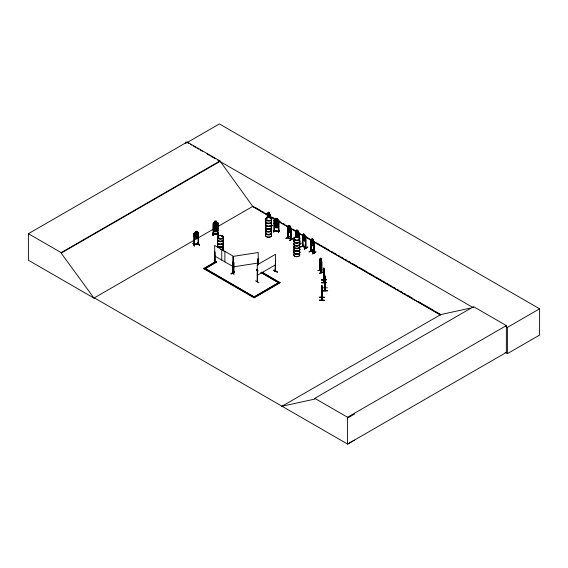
<?xml version="1.0" encoding="UTF-8"?>
<svg xmlns="http://www.w3.org/2000/svg" width="568" height="568" viewBox="0 0 568 568"><rect width="100%" height="100%" fill="white"/><g stroke="black" fill="none" stroke-linecap="round" stroke-linejoin="round"><path stroke-width="0.85" d="M321.779 290.504L321.751 291.434L321.722 290.851M323.866 273.038L323.93 275.906L323.945 274.891M324.946 281.018L324.974 281.927L325.002 281.352M319.422 300.316C334.481 300.195 309.233 300.131 324.25 300.38M321.843 289.644L321.893 291.214L321.914 289.644M321.779 290.539L321.829 289.091M323.866 268.685L323.952 271.454M323.98 275.899L324.001 274.891M325.01 278.661L324.889 276.502L325.045 290.688M325.081 282.843L325.01 283.851L324.924 280.138M324.974 280.216L324.981 277.283L325.01 279.335M321.722 288.445L321.8 287.543M323.895 273.982L323.923 273.4M322.049 287.195L322.049 297.738L322.063 286.946M321.779 299.514L321.928 300.209L321.808 285.335L321.722 299.954M321.957 299.939L321.758 299.556M321.765 300.181L321.9 297.454L321.957 300.152M321.857 285.335L321.715 293.358L321.893 291.192M321.68 290.134L321.8 287.131M321.893 286.002L321.829 286.677M321.751 290.397L321.8 289.545M323.788 272.186L323.859 273.755L323.81 268.55M320.16 263.445L319.983 270.219L321.871 272.754L321.68 261.983L321.63 272.746M323.796 280.031L323.987 282.474M324.051 280.216L324.193 282.743L324.15 282.062M324.896 287.926L325.059 290.667M324.953 277.347L324.974 275.828L324.939 288.224L325.144 287.585M325.017 290.07L325.017 290.454M325.066 290.12L325.272 290.688L325.066 279.91M321.687 264.929L321.445 265.98L321.708 261.493L321.041 260.208L321.019 264.106L320.139 261.862L320.444 259.441M218.353 238.198L219.234 238.226M218.538 238.113L219.191 238.283M218.41 238.063L219.099 238.113L218.652 238.319M221.918 236.26L222.074 236.295M222.308 236.274L222.052 236.387M266.655 220.363C268.167 220.881 266.392 219.241 266.889 220.391M267.294 220.1L267.038 220.072M270.474 218.162L270.29 218.325M295.431 239.895L294.778 239.554M295.53 239.852L294.884 239.483L295.403 239.781M298.314 237.758L298.676 237.53M298.335 237.708L298.569 237.793M317.654 270.702L322.006 269.502M255.522 280.784L258.951 282.743M325.265 290.66L325.144 287.969M274.11 225.801L274.663 226.32L278.284 226.717L278.789 226.284M275.665 226.433L275.665 227.725L277.234 227.867L277.234 226.575M275.665 227.725L275.728 226.362L274.955 225.851L274.955 223.437L275.728 222.486L275.728 220.079L277.184 220.242L277.184 222.656L277.958 223.764L277.958 226.178L277.184 226.525L277.17 227.846M274.195 230.644L274.585 231.197L274.145 231.183L274.131 219.859L274.628 219.454L278.249 219.851L278.789 220.398L278.796 231.666M274.564 220.59L274.103 220.64L274.564 220.59L274.585 231.197M274.124 223.352L274.642 224.651L278.228 225.02M278.789 223.87L278.256 225.098L274.614 224.665M277.234 218.481L275.686 218.275L275.728 219.646L274.955 219.994L275.728 225.936L277.184 226.092L277.184 223.678L277.958 222.741L277.958 220.327L277.184 219.809L277.191 218.488M277.234 219.773L277.241 218.446M274.521 230.7L274.06 231.141M274.614 230.722L278.831 231.19M278.249 219.851L278.739 220.412M278.348 221.009L278.781 221.059L278.348 221.009L278.689 231.673M278.789 220.398L278.76 231.687M278.27 231.609C278.547 230.516 277.915 232.106 278.831 231.574M278.781 231.183L274.096 230.785M278.384 232.781L279.335 230.232M268.856 215.329L269.906 214.768L269.196 215.847L269.878 217.792L268.969 215.989L268.38 216.862L267.982 216.628L268.728 215.57L268.032 213.689L268.92 215.329M289.389 228.442L290.425 227.931L289.716 229.003L290.404 230.956L289.495 229.152C289.126 230.92 287.685 229.522 289.254 228.726L288.551 226.852L289.474 228.563M304.136 236.97L305.123 236.409L304.412 237.488L305.151 239.447L304.185 237.637C303.788 239.44 302.396 237.956 303.944 237.211L303.248 235.329L304.107 236.87M290.773 232.887L288.132 231.361L287.756 229.905L288.104 231.389L290.731 232.908L291.157 231.822M302.488 238.368L302.801 239.874L305.428 241.393L305.811 240.278M197.998 237.616L198.509 236.224L198.523 232.781L197.969 232.376L194.405 232.93L193.922 233.469L194.405 238.177L197.998 237.616L194.405 238.177M233.356 272.974L233.824 273.18M194.206 244.581L194.206 244.197L197.991 243.857L193.802 244.297L194.32 244.212M198.509 244.048L193.887 244.63M215.535 227.938L214.242 226.916L215.229 228.393L214.2 229.934L215.57 228.677L216.933 229.926L215.89 228.4L216.891 226.909L215.513 227.917M213.753 224.048C213.305 227.271 211.857 222.493 217.473 224.055L217.913 225.34M217.885 230.367L217.359 231.645L213.674 231.701L213.192 230.416M213.674 231.673L217.395 231.687L217.942 230.374L217.963 222.89M274.11 222.329L274.656 221.073L278.306 221.477L278.781 222.848L278.263 221.548L274.685 221.151M276.396 221.201L277.773 220.256L276.786 221.634L277.83 223.238L276.765 224.616L277.738 226.199L276.46 224.871L275.139 225.915L276.126 224.537L275.082 222.94L276.147 221.555L275.175 219.972L276.438 221.122M232.653 271.937L233.973 274.649M289.474 236.607L286.066 238.418M304.008 245.035L300.784 246.895M312.556 249.934L309.155 251.745M192.942 243.409L193.198 243.161L194.448 246.072M194.412 246.022L192.964 243.388M216.216 261.308L212.837 263.275M214.484 262.018C215.847 262.075 213.973 262.672 214.874 262.601L214.647 251.83L214.534 262.444L214.498 262.004L214.839 262.196M232.731 272.526L232.376 272.349L232.766 272.548M232.418 272.775L232.539 262.16L232.766 272.931L232.376 272.732L232.887 272.867L232.852 255.948L214.647 245.44L214.96 262.473M212.865 232.738L213.135 235.535L213.185 223.586L213.618 223.678M213.092 232.71L212.865 235.528M288.203 227.299L287.777 227.193L288.203 227.299L288.118 237.9L287.962 237.246M288.033 237.864L287.855 237.225M291.043 239.242L291.15 239.646L291.157 228.35L290.724 227.69C287.962 226.717 288.75 225.681 288.352 226.795L288.352 229.209L288.913 230.565L289.957 231.169L290.518 230.459L289.957 226M287.891 227.122L287.948 237.644L291.277 239.561L291.235 229.053L290.809 228.939L291.043 239.625M302.893 238.411L302.751 246.363L302.843 234.648C304.398 236.331 303.205 231.744 303.61 235.173L303.049 235.28L303.049 237.694L303.61 239.05L304.654 239.653L305.215 238.943L305.215 236.529L304.654 235.777C304.483 232.93 304.704 236.352 305.776 236.849M305.79 247.726L302.723 245.965M305.414 236.174L305.847 236.835L305.847 248.131L305.584 247.463M302.588 238.233L302.552 246.093L305.932 248.003M313.046 239.327L313.6 241.372L313.6 243.786L313.046 244.496L311.995 243.892L311.441 242.536L311.441 240.122C311.896 239.107 310.937 239.916 313.827 241.031L314.239 252.973L313.891 252.817L314.012 242.202L314.352 252.909L310.98 250.957L310.98 240.449L311.321 251.155L311.051 250.573M314.125 252.952L314.125 252.568M274.486 229.685L273.549 232.426M257.432 281.416L257.432 281.799M297.391 233.136C297.802 231.424 299.13 232.887 297.632 233.576L298.37 235.535L297.405 233.725C296.922 235.464 295.729 234.101 297.171 233.299L296.468 231.417L297.369 233.1M266.548 220.249L266.562 220.363M298.314 237.68L298.676 237.609M214.058 226.369L214.846 225.333L216.33 225.319L217.118 226.348M216.323 226.383L217.118 225.354L217.118 222.94L216.323 222.507L216.38 221.144L214.796 221.144L214.846 222.507L214.058 222.94L214.058 225.354L214.846 226.383M198.509 243.665L197.948 243.651L198.417 243.58M319.99 263.999L319.99 258.795L321.708 261.493L321.701 272.761L319.805 270.297L319.969 269.807M319.819 270.269L319.812 258.987M320.16 270.063L319.976 270.51M321.85 272.342L319.827 269.906M193.936 233.498L194.419 232.958M213.135 234.094L217.963 234.094M217.473 230.587C218.375 232.333 216.458 234.967 217.963 233.711M319.827 259.029L320.423 259.37M216.33 229.231L217.913 228.783M217.459 229.266L217.963 228.797M213.192 226.951L213.696 226.462L217.381 226.476L217.942 226.93M213.241 226.973L213.696 226.49M217.963 222.919L217.402 222.436L213.717 222.436L213.213 222.926L213.241 230.416M213.263 222.94L213.717 222.436M257.702 281.217L257.205 281.749L257.702 281.6M275.104 271.035L275.601 270.886L275.26 271.085M275.104 271.419L275.445 260.712L275.594 271.305L275.104 271.419L275.452 271.199M274.124 219.887L274.649 219.496M278.263 226.675L278.739 226.263M266.967 220.398L267.343 220.313M294.799 239.526L295.204 239.426M267.251 217.53L267.237 213.277L267.627 213L270.219 214.541L270.595 217.814L270.233 214.505M267.272 213.312L267.649 213.05M288.154 226.163L287.756 226.44L287.777 237.744L291.114 239.625M295.694 237.012L295.708 230.984L296.83 231.169L296.865 229.941M295.708 230.984L296.084 230.785L299.073 232.923L297.951 231.815L297.951 230.523L296.794 229.898L296.269 233.782L296.83 235.138L297.873 235.741L298.434 235.031L297.951 230.523M302.488 234.904L302.865 234.698M311.236 239.49L310.838 239.767L310.873 251.056M213.234 233.839L217.963 233.803M213.618 230.587L213.667 234.186L213.568 233.682L213.149 234.201L217.913 234.186L217.913 222.912L217.381 222.507M214.839 262.579L214.96 252.007M231.133 273.669C241.876 267.315 223.792 278.341 234.52 271.689M231.133 273.89L234.57 271.909M257.553 271.042L257.474 281.55M257.666 271.106L257.354 281.82L257.24 264.837L275.445 254.329L275.601 271.27L275.224 271.49L275.565 260.783M273.819 270.254L277.447 272.1L274.01 270.148M94.373 297.895L94.004 298.115L28.4 260.236L28.4 233.696L187.184 142.021L219.965 160.943L252.746 206.411L267.301 214.818M187.184 142.021L187.184 142.511L219.383 123.923L539.6 308.8L539.6 335.07L507.401 353.658L505.101 352.323M28.4 233.696L61.181 252.618L219.965 160.943M354.517 440.115L347.566 444.077L94.331 297.873L93.954 298.086L61.181 253.108L219.965 161.433M93.954 298.086L212.95 229.387M217.537 226.739L253.115 206.198M268.394 212.148L269.509 212.794L268.394 212.148L268.394 213.525L267.833 213.632L268.394 217.402M267.237 213.277L267.649 218.183M267.372 213.959L267.677 214.136M270.283 217.53L270.404 215.712L270.709 218.517M270.709 215.89L270.283 215.776M271.028 226.036L272.413 225.262L271.22 226.362M271.028 226.256L272.427 225.446M262.437 272.335L280.017 282.8L254.081 297.774L203.813 268.692L215.847 261.408L216.514 262.125L205.133 268.692L216.514 261.791M203.813 268.692L204.473 267.975L254.13 296.979L236.558 286.833M205.233 267.869L212.815 263.488M214.335 262.615L215.847 261.741L216.514 262.125M290.724 227.69L290.035 227.25L290.035 225.957L288.878 225.333L288.913 226.689M296.12 231.872C295.289 231.077 296.815 236.26 296.12 237.126M286.094 238.631L289.502 236.437L286.094 238.411M295.672 234.477L296.02 235.961L297.994 237.097M298.725 237.012L298.846 233.441M296.02 235.961L298.03 237.076M290.773 239.156L288.118 237.623L291.15 239.263M290.951 239.384L290.93 231.503M289.552 240.598L292.939 238.588M293.095 238.702L289.502 240.598M302.808 234.669L305.435 236.181M302.588 235.606L302.815 246.377M305.52 247.968L305.619 237.36L305.932 248.031M305.932 237.538L305.506 237.424M302.801 239.874L305.428 241.393M299.471 243.771L300.855 242.997L299.471 243.984M299.492 243.949L301.026 243.31M299.656 244.098L301.026 243.303M256.395 269.608L257.063 269.225L256.395 269.935L257.936 270.496M300.756 247.059L304.178 245.071M310.838 243.232L311.186 244.716L313.856 246.214L314.203 245.12L313.792 246.178L311.186 244.716M314.203 241.698L313.117 240.576L313.117 239.284L311.96 238.659L311.995 240.016M257.24 275.345L275.445 264.837M314.317 242.38L313.891 242.266M305.506 247.591L302.929 246.036M305.463 247.911L305.619 240.86M304.221 248.883C310 245.596 307.7 247.179 304.228 249.068M307.799 247.215L304.391 249.182M311.001 250.573L311.2 250.843M309.177 251.958L312.592 249.764L309.177 251.738M313.856 252.483L311.2 250.949L314.239 252.59M314.083 252.71L314.012 242.202M312.592 253.924L316.021 251.752L312.634 253.924M254.18 296.95L278.59 282.857M254.081 297.774L280.017 282.474M281.643 406.447L440.803 314.551L470.126 308.175M282.012 406.226L314.793 399.098L314.793 398.338L473.577 306.663L506.358 325.585L506.358 352.401L347.566 444.077L347.566 417.26L506.358 325.585M473.577 307.423L473.208 307.643L217.679 160.112M505.882 326.508L507.401 327.388L539.6 308.8M347.566 418.027L354.517 414.065M324.023 280.244L324.037 279.641M221.996 236.153L222.372 236.153M267.216 220.15L266.818 220.377M319.578 273.101C326.053 272.122 325.883 271.17 319.592 273.286M321.041 258.916L321.019 260.222M319.812 262.451L320.047 263.985M275.48 270.815L275.26 271.469M302.552 245.71L302.709 246.363M233.824 262.771L233.356 262.743L233.824 262.771L233.775 273.187M257.801 264.873L257.801 258.965L258.22 258.901M196.997 231.268L195.449 231.474L195.513 232.83L194.753 233.384L194.753 235.791L195.513 236.707L196.94 236.487L197.707 235.337L197.707 232.923L196.94 232.61L196.982 231.24L196.982 232.532M195.513 231.538L196.94 231.318M193.851 234.158L194.313 234.186L193.851 234.158L193.844 244.772L198.459 244.055L198.523 232.781M197.998 233.519L198.459 233.547L197.998 233.519L198.012 244.141L198.09 243.743M198.118 242.614L199.368 245.305L197.891 242.6M199.347 245.284L197.884 242.437M233.356 266.868L258.22 263.019M273.854 270.205L277.276 272.143M233.356 272.874L233.462 273.371L233.356 256.36L258.22 252.511L258.22 264.809M198.466 243.573L198.395 243.956M232.504 272.647L232.539 262.16M288.118 237.9L288.082 227.37M305.79 248.109L302.488 246.214M311.143 251.205L311.285 243.253M233.455 273.357L233.824 273.279L233.775 262.679M193.915 244.772L193.865 244.396M323.952 271.774L323.987 273.911L323.945 271.866C323.817 274.443 324.094 268.146 323.923 270.986M321.502 279.861L326.337 279.704L321.516 280.017M321.509 279.946L326.337 279.846M321.673 282.58C336.639 282.53 311.52 282.956 326.501 282.523M321.673 282.8L326.501 282.715M322.589 287.798L327.416 287.791M322.766 290.894C337.903 289.865 312.435 290.93 327.587 290.809M322.759 290.738L327.587 290.766M214.846 229.238L213.213 228.833M214.775 225.191L216.358 225.191M214.825 229.373L216.301 229.365M214.846 221.215L216.323 221.215M217.913 223.678L217.473 223.586L217.473 227.186M213.667 233.917L217.423 233.917M217.991 232.546L217.991 235.479M319.571 297.312L324.399 297.398M278.767 231.559L274.103 231.148L274.131 219.859M324.15 282.438L324.15 271.958M218.204 232.724L218.226 235.535M288.033 237.481L287.742 237.332M323.824 280.265L323.845 267.883L323.895 269.246M323.98 282.715L324.009 269.488M257.24 281.728L257.361 271.291M232.44 272.768L232.61 272.285M187.184 142.511L188.711 143.392M190.237 144.272L191.764 145.152M193.283 146.033L195.569 147.353M197.096 148.234L198.623 149.114M200.149 149.995L202.435 151.315M207.008 153.956L209.294 155.277M210.82 156.157L215.393 158.791M303.575 233.817L304.725 234.442M254.649 207.079L260.009 210.174M261.543 211.062L263.843 212.389M265.37 213.27L266.903 214.157M272.271 217.253L273.797 218.14M279.165 221.236L280.691 222.116M282.992 223.444L284.525 224.332M286.059 225.212L287.585 226.099M292.953 229.195L296.013 230.963M305.974 236.714L308.275 238.042M309.801 238.922L311.335 239.81M316.695 242.905L318.996 244.233M320.529 245.113L322.063 246.001M323.597 246.888L325.89 248.209M327.424 249.096L328.957 249.984M331.25 251.304L332.784 252.192M334.318 253.079L336.618 254.407M338.152 255.288L339.678 256.175M341.212 257.055L343.512 258.383M345.046 259.271L346.572 260.151M348.873 261.479L350.406 262.366M351.94 263.247L357.3 266.342M358.834 267.23L367.262 272.093M368.788 272.981L374.156 276.076M375.682 276.957L381.05 280.059M382.576 280.94L384.877 282.268M386.41 283.155L387.944 284.036M389.478 284.923L391.771 286.251M393.305 287.131L394.838 288.019M397.131 289.346L398.665 290.227M400.199 291.114L401.732 291.995M404.033 293.322L405.559 294.21M407.093 295.09L412.453 298.193M417.821 301.288L422.415 303.937M423.948 304.824L433.143 310.128M434.669 311.015L440.037 314.111M270.361 216.585L275.721 219.681M278.789 221.449L287.983 226.753M290.276 228.08L296.411 231.623M298.704 232.951L303.305 235.599M305.598 236.927L310.966 240.023M314.026 241.791L440.427 314.771M252.242 206.34L266.846 214.775M270.688 216.99L275.303 219.653M278.377 221.428L287.6 226.753M291.441 228.975L296.049 231.637M299.123 233.412L302.971 235.628M306.046 237.403L310.653 240.065M313.728 241.84L440.541 315.055M298.725 233.512L299.151 233.618L299.151 237.999M310.859 251.028L314.203 252.952M261.671 272.214L278.576 281.976M280.017 282.8L279.349 282.09L253.413 297.391M261.01 272.271L278.682 282.807L261.01 272.597M256.395 269.935L257.936 270.822M214.647 255.948L232.852 266.456M205.999 269.189L228.159 281.984M229.685 282.864L235.031 285.952M203.813 268.359L254.081 297.447M314.793 398.338L347.566 417.26M197.948 232.426L198.473 232.802M213.263 228.819L213.795 229.245M320.004 259.981L320.025 270.517M321.09 258.901L320.423 258.071L320.43 264.61M320.444 258.142L321.019 258.93M320.444 259.867L321.019 260.655L321.019 263.069L320.444 262.281M257.801 258.965L257.844 264.965M217.963 225.333L217.473 224.055M274.131 223.323L274.607 224.694M302.524 238.382L302.865 239.824M323.98 270.702L323.938 271.277L323.895 269.339L323.93 271.383M324.974 275.828L325.031 276.751M325.066 278.654L325.031 278.036L325.002 278.938M324.924 280.038L324.974 280.89M323.845 272.093L323.895 272.945M324.974 280.28L325.024 279.811L325.066 281.856L325.031 279.719M324.903 279.584L324.924 281.075M323.817 271.632L323.845 273.123M507.401 327.388L507.401 353.658M324.875 276.673L324.875 280.159M312.038 238.702L312.038 239.994M299.031 232.916L299.031 238.07M295.999 231.936L295.999 237.19M295.807 231.694L295.807 236.948M288.956 225.375L288.956 226.667M269.999 217.296L269.509 212.794M267.563 214.207L267.563 217.707M224.878 251.347L224.878 261.855M221.754 249.544L221.754 260.052M213.618 223.586L213.618 227.186M194.27 234.094L194.277 244.73M185.899 141.922L185.899 143.661M61.181 252.618L61.181 253.108M299.684 246.129A2.989 1.725 0 0 1 296.794 248.301A2.989 1.725 0 0 1 293.904 246.129M299.705 240.96A3.01 1.74 0 0 1 296.794 243.147A3.01 1.74 0 0 1 293.89 240.96M299.705 240.47A3.01 1.74 0 0 1 296.794 242.664A3.01 1.74 0 0 1 293.89 240.47M299.698 243.857A3.003 1.732 0 0 1 296.794 246.043A3.003 1.732 0 0 1 293.897 243.857M299.741 243.686A3.053 1.761 0 0 1 296.794 245.901A3.053 1.761 0 0 1 293.848 243.686M299.741 243.537A3.053 1.761 0 0 1 296.794 245.752A3.053 1.761 0 0 1 293.848 243.537M299.705 243.374A3.01 1.74 0 0 1 296.794 245.561A3.01 1.74 0 0 1 293.89 243.374M299.741 240.782A3.053 1.761 0 0 1 296.794 243.005A3.053 1.761 0 0 1 293.848 240.782M299.741 240.633A3.053 1.761 0 0 1 296.794 242.856A3.053 1.761 0 0 1 293.848 240.633M299.712 246.413A3.018 1.74 0 0 1 296.794 248.599A3.018 1.74 0 0 1 293.883 246.413M299.712 246.185A3.018 1.74 0 0 1 296.794 248.379A3.018 1.74 0 0 1 293.883 246.185M299.691 246.562A2.996 1.732 0 0 1 296.794 248.741A2.996 1.732 0 0 1 293.897 246.562M299.691 254.393A2.996 1.732 0 0 1 296.794 256.573A2.996 1.732 0 0 1 293.897 254.393M299.705 249.224A3.01 1.74 0 0 1 296.794 251.411A3.01 1.74 0 0 1 293.89 249.224M299.705 248.734A3.01 1.74 0 0 1 296.794 250.928A3.01 1.74 0 0 1 293.89 248.734M299.698 252.121A3.003 1.732 0 0 1 296.794 254.308A3.003 1.732 0 0 1 293.897 252.121M299.741 251.951A3.053 1.761 0 0 1 296.794 254.166A3.053 1.761 0 0 1 293.848 251.951M299.741 251.801A3.053 1.761 0 0 1 296.794 254.017A3.053 1.761 0 0 1 293.848 251.801M299.705 251.638A3.01 1.74 0 0 1 296.794 253.825A3.01 1.74 0 0 1 293.89 251.638M299.741 249.047A3.053 1.761 0 0 1 296.794 251.269A3.053 1.761 0 0 1 293.848 249.047M299.741 248.898A3.053 1.761 0 0 1 296.794 251.12A3.053 1.761 0 0 1 293.848 248.898M299.698 254.549A3.003 1.732 0 0 1 296.794 256.729A3.003 1.732 0 0 1 293.897 254.549M271.206 223.827A3.053 1.761 0 0 1 268.558 226.469A3.053 1.761 0 0 1 265.916 223.827M271.17 224.005A3.01 1.74 0 0 1 268.558 226.611A3.01 1.74 0 0 1 265.952 224.005M271.149 226.277A2.989 1.725 0 0 1 268.558 228.869A2.989 1.725 0 0 1 265.966 226.277M271.163 226.454A3.003 1.732 0 0 1 268.558 229.053A3.003 1.732 0 0 1 265.959 226.454M271.206 220.924A3.053 1.761 0 0 1 268.558 223.572A3.053 1.761 0 0 1 265.916 220.924M271.163 223.522A3.003 1.732 0 0 1 268.558 226.128A3.003 1.732 0 0 1 265.959 223.522M271.17 221.108A3.01 1.74 0 0 1 268.558 223.714A3.01 1.74 0 0 1 265.952 221.108M271.206 223.678A3.053 1.761 0 0 1 268.558 226.32A3.053 1.761 0 0 1 265.916 223.678M271.206 220.774A3.053 1.761 0 0 1 268.558 223.423A3.053 1.761 0 0 1 265.916 220.774M271.17 220.618A3.01 1.74 0 0 1 268.558 223.231A3.01 1.74 0 0 1 265.952 220.618M271.206 232.092A3.053 1.761 0 0 1 268.558 234.733A3.053 1.761 0 0 1 265.916 232.092M271.17 232.269A3.01 1.74 0 0 1 268.558 234.875A3.01 1.74 0 0 1 265.952 232.269M271.149 234.541A2.989 1.725 0 0 1 268.558 237.133A2.989 1.725 0 0 1 265.966 234.541M271.149 226.71A2.989 1.725 0 0 1 268.558 229.294A2.989 1.725 0 0 1 265.966 226.71M271.17 234.698A3.01 1.74 0 0 1 268.558 237.31A3.01 1.74 0 0 1 265.952 234.698M271.17 226.554A3.018 1.74 0 0 1 268.558 229.16A3.018 1.74 0 0 1 265.945 226.554M271.206 229.188A3.053 1.761 0 0 1 268.558 231.836A3.053 1.761 0 0 1 265.916 229.188M271.163 231.787A3.003 1.732 0 0 1 268.558 234.392A3.003 1.732 0 0 1 265.959 231.787M271.17 229.373A3.01 1.74 0 0 1 268.558 231.978A3.01 1.74 0 0 1 265.952 229.373M271.206 231.943A3.053 1.761 0 0 1 268.558 234.584A3.053 1.761 0 0 1 265.916 231.943M271.206 229.039A3.053 1.761 0 0 1 268.558 231.687A3.053 1.761 0 0 1 265.916 229.039M271.17 228.883A3.01 1.74 0 0 1 268.558 231.495A3.01 1.74 0 0 1 265.952 228.883M223.054 241.798A3.053 1.761 0 0 1 220.412 244.446A3.053 1.761 0 0 1 217.771 241.798M223.018 241.982A3.01 1.74 0 0 1 220.412 244.588A3.01 1.74 0 0 1 217.807 241.982M223.011 244.24A2.996 1.732 0 0 1 220.412 246.839A2.996 1.732 0 0 1 217.814 244.24M223.054 238.901A3.053 1.761 0 0 1 220.412 241.542A3.053 1.761 0 0 1 217.771 238.901M223.011 241.499A3.003 1.732 0 0 1 220.412 244.098A3.003 1.732 0 0 1 217.814 241.499M223.011 239.085A3.003 1.732 0 0 1 220.412 241.684A3.003 1.732 0 0 1 217.814 239.085M223.054 241.649A3.053 1.761 0 0 1 220.412 244.297A3.053 1.761 0 0 1 217.771 241.649M223.054 238.752A3.053 1.761 0 0 1 220.412 241.393A3.053 1.761 0 0 1 217.771 238.752M223.018 238.595A3.01 1.74 0 0 1 220.412 241.201A3.01 1.74 0 0 1 217.807 238.595M223.011 244.687A2.996 1.732 0 0 1 220.412 247.279A2.996 1.732 0 0 1 217.814 244.687M223.054 247.016A3.053 1.761 0 0 1 220.412 249.657M217.466 247.442A3.053 1.761 0 0 1 217.771 247.016M223.018 246.86A3.01 1.74 0 0 1 220.412 249.466M217.501 247.279A3.01 1.74 0 0 1 217.807 246.86M223.011 247.35A3.003 1.732 0 0 1 221.918 249.714M223.054 249.913A3.053 1.761 0 0 1 223.465 250.793M223.011 249.764A3.003 1.732 0 0 1 223.416 250.63M223.054 247.165A3.053 1.761 0 0 1 221.939 249.572M223.054 250.062A3.053 1.761 0 0 1 223.465 250.942M223.011 250.247A3.003 1.732 0 0 1 223.316 250.666M319.578 297.213L324.399 297.298L319.578 297.213M313.55 244.247L312.577 242.479C312.208 244.247 310.767 242.848 312.336 242.053L311.633 240.179L312.556 241.89C312.968 240.179 314.303 241.641 312.798 242.33L313.55 244.247M197.55 235.869L197.06 235.99L196.216 234.868L194.888 236.331L195.889 234.634L194.93 233.306L196.194 234.3L197.494 232.908L196.521 234.549L197.55 235.869M214.214 225.808L215.265 227.335L214.264 228.826L215.606 227.633L216.912 228.812L215.918 227.342L216.955 225.794L215.584 227.058C213.959 224.58 214.25 227.143 215.591 224.658L216.962 225.915L215.911 224.381L216.912 222.89L215.57 224.076L214.264 222.897L215.258 224.374L214.25 225.78M275.153 222.855L275.636 223.032L276.474 221.875C277.894 224.53 277.908 221.96 276.438 224.296L275.097 222.89M217.097 229.365L216.301 230.402L214.825 230.409L214.037 229.373L214.037 226.966L214.825 226.525L214.846 222.94L216.323 222.94L216.301 226.525L217.097 226.951L217.097 229.365M196.684 231.574L195.768 231.716L195.768 232.149L196.684 232.007L196.684 231.574M196.94 233.043L195.513 233.263L195.513 235.677L196.94 235.457L196.94 233.043M325.066 278.625L325.031 279.406L325.066 278.625M216.38 230.565L214.796 230.572L214.825 226.959L216.301 226.951L216.38 230.565M216.039 225.446L215.087 225.453L215.087 225.879L216.039 225.879L216.039 225.446M216.06 221.428L215.116 221.428L215.116 221.861L216.06 221.861L216.06 221.428M277.184 222.649L275.728 222.486L277.184 222.656M277.184 223.678L275.728 223.522L277.184 223.685M276.921 227.143L275.991 227.037L275.991 227.47L276.921 227.576L276.921 227.143M276.921 218.701L275.991 218.602L275.991 219.028L276.921 219.134L276.921 218.701M269.253 212.943L268.579 212.553L269.253 213.376L269.253 212.943M289.772 226.107L289.105 225.716L289.772 226.54L289.772 226.107M297.689 230.679L297.014 230.288L297.689 231.105L297.689 230.679M304.469 234.591L303.795 234.201L304.469 235.017L304.469 234.591M312.854 239.433L312.187 239.043L312.854 239.866L312.854 239.433M269.438 214.562L268.394 213.959L268.394 216.373L269.438 216.976L269.438 214.562M289.957 227.725L288.913 227.122L288.913 229.536L289.957 230.139L289.957 227.725M297.873 232.291L296.83 231.687L296.83 234.101L297.873 234.705L297.873 232.291M304.654 236.203L303.61 235.599L303.61 238.013L304.654 238.617L304.654 236.203M313.046 241.052L311.995 240.449L311.995 242.863L313.046 243.466L313.046 241.052M320.92 259.008L320.551 258.504L320.92 259.434L320.92 259.008M321.495 265.966L320.061 263.964L321.445 265.98M294.671 239.717A3.003 1.732 0 0 0 299.698 238.936A3.003 1.732 0 0 0 296.02 236.813A3.003 1.732 0 0 0 294.671 239.717M295.289 240.094A3.018 1.74 0 0 0 299.812 238.588A3.018 1.74 0 0 0 295.289 237.076A3.018 1.74 0 0 0 295.289 240.094M295.296 240.243A2.996 1.732 0 0 0 299.79 238.745A2.996 1.732 0 0 0 295.296 237.246A2.996 1.732 0 0 0 295.296 240.243M267.059 220.554A3.003 1.732 0 0 0 271.561 219.056A3.003 1.732 0 0 0 267.059 217.551A3.003 1.732 0 0 0 267.059 220.554M266.442 220.526A2.989 1.725 0 0 0 271.447 219.752A2.989 1.725 0 0 0 267.784 217.636A2.989 1.725 0 0 0 266.442 220.526M218.914 238.532A2.996 1.732 0 0 0 223.409 237.034A2.996 1.732 0 0 0 218.914 235.535A2.996 1.732 0 0 0 218.914 238.532M218.914 238.787A2.996 1.732 0 0 0 223.409 237.282A2.996 1.732 0 0 0 218.914 235.784A2.996 1.732 0 0 0 218.914 238.787M220.412 247.009A2.996 1.732 0 0 0 223.011 244.41A3.01 1.74 0 0 1 220.412 247.044A3.01 1.74 0 0 1 217.807 244.439A2.996 1.732 0 0 0 220.412 247.009M218.907 238.631A3.018 1.74 0 0 0 223.43 237.126A3.018 1.74 0 0 0 218.907 235.621A3.018 1.74 0 0 0 218.907 238.631"/></g></svg>
